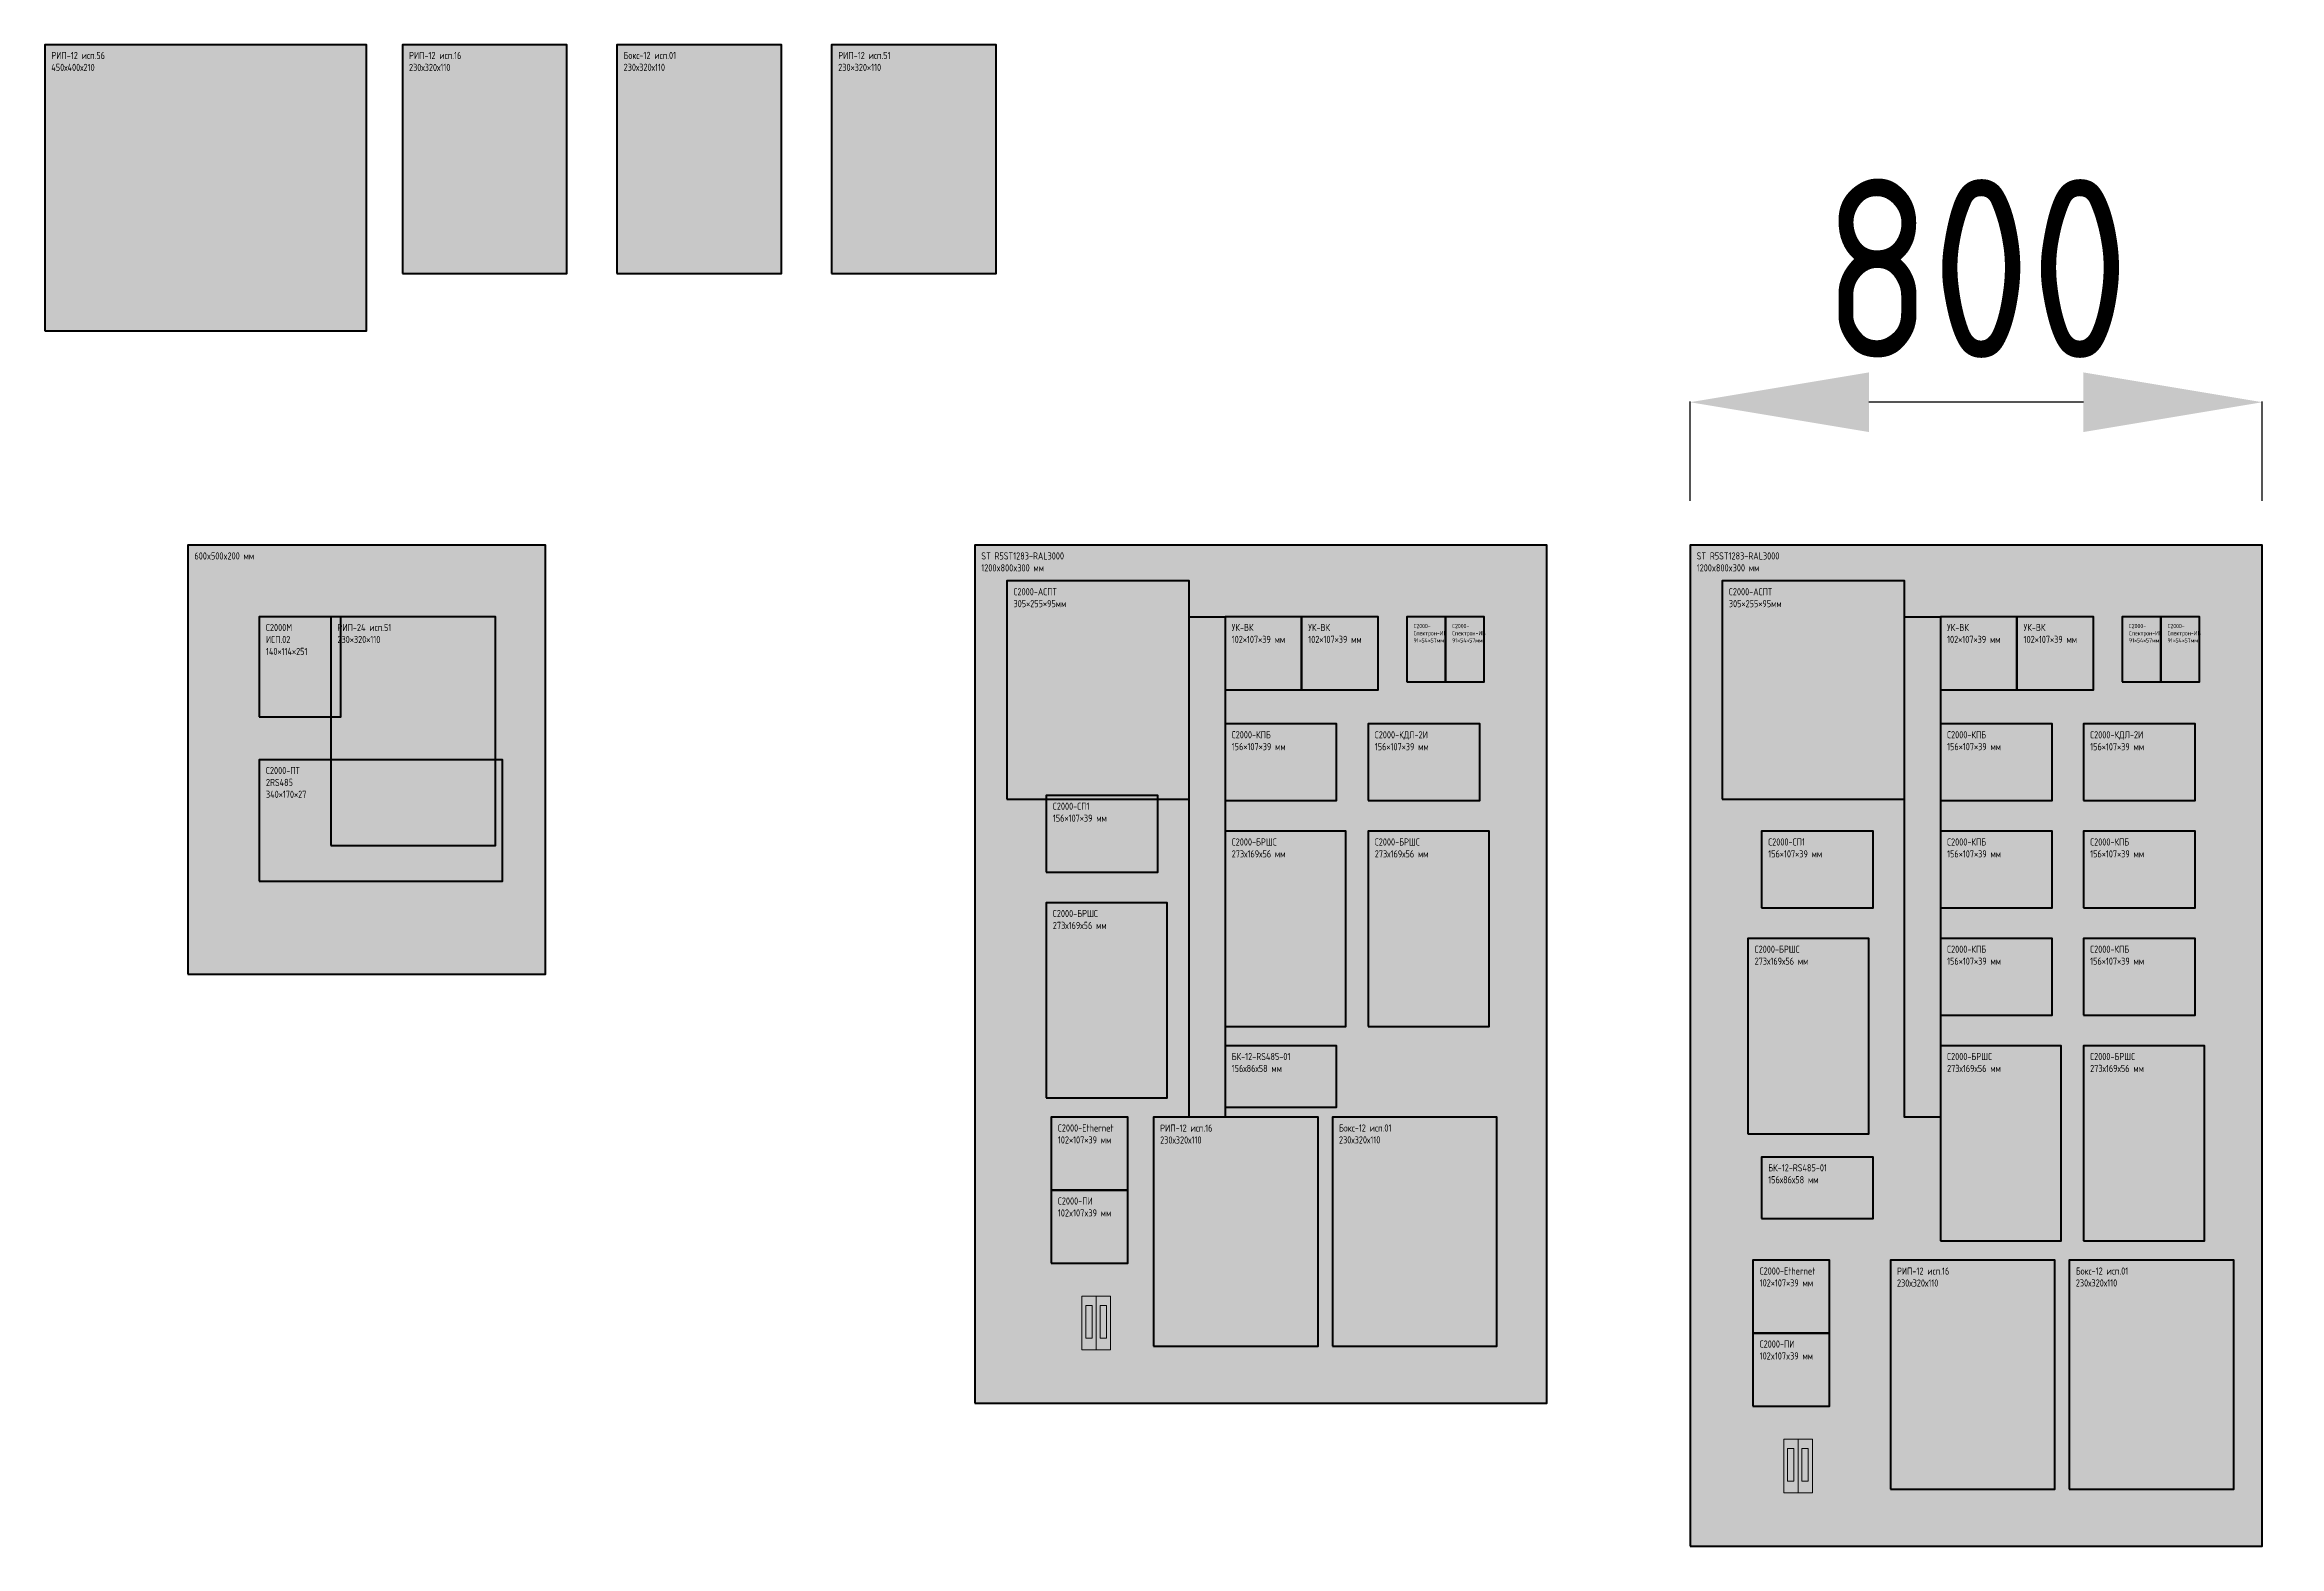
# Model space of a CAD drawing. Header units: millimetres. Extents: x -97100 to 319800, y -166950 to 107250.
# Drawn here: x -64750 to -61626, y 9700 to 11800 of the extents above; entities that cross this region are included whole.
import ezdxf
from ezdxf.enums import TextEntityAlignment as Align

# ---------------------------------------------------------------- set-up
doc = ezdxf.new("R2010")
doc.units = ezdxf.units.MM
doc.layers.add('Охранка', color=7, linetype='Continuous')
doc.layers.add('Штриховка', color=7, linetype='Continuous', lineweight=25)
doc.styles.get("Standard").update_dxf_attribs({"font": 'GOST2304A.ttf'})
doc.dimstyles.new('ISO-25', dxfattribs={"dimtxt": 250, "dimasz": 250, "dimexe": 1.25, "dimexo": 62, "dimgap": 62, "dimtad": 1, "dimtxsty": 'Standard', "dimcen": 2.5, "dimadec": 0, "dimazin": 0, "dimtfac": 1, "dimtmove": 0, "dimatfit": 3, "dimfxl": 1, "dimarcsym": 0})

# ---------------------------------------------------------------- blocks, each defined once
blk = doc.blocks.new('*U129')
at = {"layer": 'Штриховка'}
h = blk.add_hatch(color=0, dxfattribs=at)
h.dxf.hatch_style = 1
h.paths.add_polyline_path([(0, -305), (255, -305), (255, 0), (0, 0)])
at = {"color": 7, "linetype": 'Continuous', "lineweight": 40}
blk.add_lwpolyline([(0, -305), (255, -305), (255, 0), (0, 0)], close=True, dxfattribs=at)
blk.add_attdef('НАЗВАНИЕ_001', (9.3, -20), '', height=10, dxfattribs=at)
at = {"color": 7, "linetype": 'Continuous', "lineweight": 40, "flags": 1}
blk.add_attdef('I12', text='', height=10, dxfattribs=at).set_placement((10, -60), align=Align.TOP_LEFT)
at = {"color": 7, "linetype": 'Continuous', "lineweight": 40, "flags": 9}
for tag, p in [('I24', (10, -80)), ('I220', (10.3, -90))]:
    blk.add_attdef(tag, p, '', height=10, dxfattribs=at)
blk = doc.blocks.new('*U131')
at = {"layer": 'Штриховка'}
h = blk.add_hatch(color=0, dxfattribs=at)
h.dxf.hatch_style = 1
h.paths.add_polyline_path([(0, -91), (54, -91), (54, 0), (0, 0)])
at = {"color": 7, "linetype": 'Continuous', "lineweight": 40}
blk.add_lwpolyline([(0, -91), (54, -91), (54, 0), (0, 0)], close=True, dxfattribs=at)
blk.add_attdef('НАЗВАНИЕ_001', (9.3, -20), '', height=10, dxfattribs=at)
at = {"color": 7, "linetype": 'Continuous', "lineweight": 40, "flags": 1}
blk.add_attdef('I12', text='', height=10, dxfattribs=at).set_placement((10, -60), align=Align.TOP_LEFT)
at = {"color": 7, "linetype": 'Continuous', "lineweight": 40, "flags": 9}
for tag, p in [('I24', (10, -80)), ('I220', (10.3, -90))]:
    blk.add_attdef(tag, p, '', height=10, dxfattribs=at)
blk = doc.blocks.new('*U132')
at = {"layer": 'Штриховка'}
h = blk.add_hatch(color=0, dxfattribs=at)
h.dxf.hatch_style = 1
h.paths.add_polyline_path([(0, -1200), (800, -1200), (800, 0), (0, 0)])
at = {"color": 7, "linetype": 'Continuous', "lineweight": 40}
blk.add_lwpolyline([(0, -1200), (800, -1200), (800, 0), (0, 0)], close=True, dxfattribs=at)
blk.add_attdef('НАЗВАНИЕ_001', (9.3, -20), '', height=10, dxfattribs=at)
at = {"color": 7, "linetype": 'Continuous', "lineweight": 40, "flags": 1}
blk.add_attdef('I12', text='', height=10, dxfattribs=at).set_placement((10, -60), align=Align.TOP_LEFT)
at = {"color": 7, "linetype": 'Continuous', "lineweight": 40, "flags": 9}
for tag, p in [('I24', (10, -80)), ('I220', (10.3, -90))]:
    blk.add_attdef(tag, p, '', height=10, dxfattribs=at)
blk = doc.blocks.new('*U130')
at = {"layer": 'Штриховка'}
h = blk.add_hatch(color=0, dxfattribs=at)
h.dxf.hatch_style = 1
h.paths.add_polyline_path([(0, -273), (169, -273), (169, 0), (0, 0)])
at = {"color": 7, "linetype": 'Continuous', "lineweight": 40}
blk.add_lwpolyline([(0, -273), (169, -273), (169, 0), (0, 0)], close=True, dxfattribs=at)
blk.add_attdef('НАЗВАНИЕ_001', (9.3, -20), '', height=10, dxfattribs=at)
at = {"color": 7, "linetype": 'Continuous', "lineweight": 40, "flags": 1}
blk.add_attdef('I12', text='', height=10, dxfattribs=at).set_placement((10, -60), align=Align.TOP_LEFT)
at = {"color": 7, "linetype": 'Continuous', "lineweight": 40, "flags": 9}
for tag, p in [('I24', (10, -80)), ('I220', (10.3, -90))]:
    blk.add_attdef(tag, p, '', height=10, dxfattribs=at)
blk = doc.blocks.new('*U136')
at = {"layer": 'Штриховка'}
h = blk.add_hatch(color=0, dxfattribs=at)
h.dxf.hatch_style = 1
h.paths.add_polyline_path([(0, -86), (156, -86), (156, 0), (0, 0)])
at = {"color": 7, "linetype": 'Continuous', "lineweight": 40}
blk.add_lwpolyline([(0, -86), (156, -86), (156, 0), (0, 0)], close=True, dxfattribs=at)
blk.add_attdef('НАЗВАНИЕ_001', (9.3, -20), '', height=10, dxfattribs=at)
at = {"color": 7, "linetype": 'Continuous', "lineweight": 40, "flags": 1}
blk.add_attdef('I12', text='', height=10, dxfattribs=at).set_placement((10, -60), align=Align.TOP_LEFT)
at = {"color": 7, "linetype": 'Continuous', "lineweight": 40, "flags": 9}
for tag, p in [('I24', (10, -80)), ('I220', (10.3, -90))]:
    blk.add_attdef(tag, p, '', height=10, dxfattribs=at)
blk = doc.blocks.new('*U134')
at = {"layer": 'Штриховка'}
h = blk.add_hatch(color=0, dxfattribs=at)
h.dxf.hatch_style = 1
h.paths.add_polyline_path([(0, -102), (107, -102), (107, 0), (0, 0)])
at = {"color": 7, "linetype": 'Continuous', "lineweight": 40}
blk.add_lwpolyline([(0, -102), (107, -102), (107, 0), (0, 0)], close=True, dxfattribs=at)
blk.add_attdef('НАЗВАНИЕ_001', (9.3, -20), '', height=10, dxfattribs=at)
at = {"color": 7, "linetype": 'Continuous', "lineweight": 40, "flags": 1}
blk.add_attdef('I12', text='', height=10, dxfattribs=at).set_placement((10, -60), align=Align.TOP_LEFT)
at = {"color": 7, "linetype": 'Continuous', "lineweight": 40, "flags": 9}
for tag, p in [('I24', (10, -80)), ('I220', (10.3, -90))]:
    blk.add_attdef(tag, p, '', height=10, dxfattribs=at)
blk = doc.blocks.new('*U133')
at = {"layer": 'Штриховка'}
h = blk.add_hatch(color=0, dxfattribs=at)
h.dxf.hatch_style = 1
h.paths.add_polyline_path([(0, -140), (114, -140), (114, 0), (0, 0)])
at = {"color": 7, "linetype": 'Continuous', "lineweight": 40}
blk.add_lwpolyline([(0, -140), (114, -140), (114, 0), (0, 0)], close=True, dxfattribs=at)
blk.add_attdef('НАЗВАНИЕ_001', (9.3, -20), '', height=10, dxfattribs=at)
at = {"color": 7, "linetype": 'Continuous', "lineweight": 40, "flags": 1}
blk.add_attdef('I12', text='', height=10, dxfattribs=at).set_placement((10, -60), align=Align.TOP_LEFT)
at = {"color": 7, "linetype": 'Continuous', "lineweight": 40, "flags": 9}
for tag, p in [('I24', (10, -80)), ('I220', (10.3, -90))]:
    blk.add_attdef(tag, p, '', height=10, dxfattribs=at)
blk = doc.blocks.new('*U137')
at = {"layer": 'Штриховка'}
h = blk.add_hatch(color=0, dxfattribs=at)
h.dxf.hatch_style = 1
h.paths.add_polyline_path([(0, -107), (156, -107), (156, 0), (0, 0)])
at = {"color": 7, "linetype": 'Continuous', "lineweight": 40}
blk.add_lwpolyline([(0, -107), (156, -107), (156, 0), (0, 0)], close=True, dxfattribs=at)
blk.add_attdef('НАЗВАНИЕ_001', (9.3, -20), '', height=10, dxfattribs=at)
at = {"color": 7, "linetype": 'Continuous', "lineweight": 40, "flags": 1}
blk.add_attdef('I12', text='', height=10, dxfattribs=at).set_placement((10, -60), align=Align.TOP_LEFT)
at = {"color": 7, "linetype": 'Continuous', "lineweight": 40, "flags": 9}
for tag, p in [('I24', (10, -80)), ('I220', (10.3, -90))]:
    blk.add_attdef(tag, p, '', height=10, dxfattribs=at)
blk = doc.blocks.new('*U135')
at = {"layer": 'Штриховка'}
h = blk.add_hatch(color=0, dxfattribs=at)
h.dxf.hatch_style = 1
h.paths.add_polyline_path([(0, -320), (230, -320), (230, 0), (0, 0)])
at = {"color": 7, "linetype": 'Continuous', "lineweight": 40}
blk.add_lwpolyline([(0, -320), (230, -320), (230, 0), (0, 0)], close=True, dxfattribs=at)
blk.add_attdef('НАЗВАНИЕ_001', (9.3, -20), '', height=10, dxfattribs=at)
at = {"color": 7, "linetype": 'Continuous', "lineweight": 40, "flags": 1}
blk.add_attdef('I12', text='', height=10, dxfattribs=at).set_placement((10, -60), align=Align.TOP_LEFT)
at = {"color": 7, "linetype": 'Continuous', "lineweight": 40, "flags": 9}
for tag, p in [('I24', (10, -80)), ('I220', (10.3, -90))]:
    blk.add_attdef(tag, p, '', height=10, dxfattribs=at)
blk = doc.blocks.new('*U138')
at = {"layer": 'Штриховка'}
h = blk.add_hatch(color=0, dxfattribs=at)
h.dxf.hatch_style = 1
h.paths.add_polyline_path([(0, -170), (340, -170), (340, 0), (0, 0)])
at = {"color": 7, "linetype": 'Continuous', "lineweight": 40}
blk.add_lwpolyline([(0, -170), (340, -170), (340, 0), (0, 0)], close=True, dxfattribs=at)
blk.add_attdef('НАЗВАНИЕ_001', (9.3, -20), '', height=10, dxfattribs=at)
at = {"color": 7, "linetype": 'Continuous', "lineweight": 40, "flags": 1}
blk.add_attdef('I12', text='', height=10, dxfattribs=at).set_placement((10, -60), align=Align.TOP_LEFT)
at = {"color": 7, "linetype": 'Continuous', "lineweight": 40, "flags": 9}
for tag, p in [('I24', (10, -80)), ('I220', (10.3, -90))]:
    blk.add_attdef(tag, p, '', height=10, dxfattribs=at)
blk = doc.blocks.new('*U139')
at = {"layer": 'Штриховка'}
h = blk.add_hatch(color=0, dxfattribs=at)
h.dxf.hatch_style = 1
h.paths.add_polyline_path([(0, -600), (500, -600), (500, 0), (0, 0)])
at = {"color": 7, "linetype": 'Continuous', "lineweight": 40}
blk.add_lwpolyline([(0, -600), (500, -600), (500, 0), (0, 0)], close=True, dxfattribs=at)
blk.add_attdef('НАЗВАНИЕ_001', (9.3, -20), '', height=10, dxfattribs=at)
at = {"color": 7, "linetype": 'Continuous', "lineweight": 40, "flags": 1}
blk.add_attdef('I12', text='', height=10, dxfattribs=at).set_placement((10, -60), align=Align.TOP_LEFT)
at = {"color": 7, "linetype": 'Continuous', "lineweight": 40, "flags": 9}
for tag, p in [('I24', (10, -80)), ('I220', (10.3, -90))]:
    blk.add_attdef(tag, p, '', height=10, dxfattribs=at)
blk = doc.blocks.new('*U140')
at = {"layer": 'Штриховка'}
h = blk.add_hatch(color=0, dxfattribs=at)
h.dxf.hatch_style = 1
h.paths.add_polyline_path([(0, -400), (450, -400), (450, 0), (0, 0)])
at = {"color": 7, "linetype": 'Continuous', "lineweight": 40}
blk.add_lwpolyline([(0, -400), (450, -400), (450, 0), (0, 0)], close=True, dxfattribs=at)
blk.add_attdef('НАЗВАНИЕ_001', (9.3, -20), '', height=10, dxfattribs=at)
at = {"color": 7, "linetype": 'Continuous', "lineweight": 40, "flags": 1}
blk.add_attdef('I12', text='', height=10, dxfattribs=at).set_placement((10, -60), align=Align.TOP_LEFT)
at = {"color": 7, "linetype": 'Continuous', "lineweight": 40, "flags": 9}
for tag, p in [('I24', (10, -80)), ('I220', (10.3, -90))]:
    blk.add_attdef(tag, p, '', height=10, dxfattribs=at)
blk = doc.blocks.new('*U196')
at = {"layer": 'Штриховка'}
h = blk.add_hatch(color=0, dxfattribs=at)
h.dxf.hatch_style = 1
h.paths.add_polyline_path([(0, -1400), (800, -1400), (800, 0), (0, 0)])
at = {"color": 7, "linetype": 'Continuous', "lineweight": 40}
blk.add_lwpolyline([(0, -1400), (800, -1400), (800, 0), (0, 0)], close=True, dxfattribs=at)
blk.add_attdef('НАЗВАНИЕ_001', (9.3, -20), '', height=10, dxfattribs=at)
at = {"color": 7, "linetype": 'Continuous', "lineweight": 40, "flags": 1}
blk.add_attdef('I12', text='', height=10, dxfattribs=at).set_placement((10, -60), align=Align.TOP_LEFT)
at = {"color": 7, "linetype": 'Continuous', "lineweight": 40, "flags": 9}
for tag, p in [('I24', (10, -80)), ('I220', (10.3, -90))]:
    blk.add_attdef(tag, p, '', height=10, dxfattribs=at)
blk = doc.blocks.new('*D197')
at = {"color": 0, "linetype": 'Continuous', "lineweight": -2, "transparency": 16777216}
for p, q in [((-61588, 11100), (-61298.8, 11100)), ((-61300, 10850), (-61300, 9950)), ((-61588, 9700), (-61298.8, 9700))]:
    blk.add_line(p, q, dxfattribs=at)
at = {"color": 0, "linetype": 'Continuous', "lineweight": 20, "transparency": 16777216}
for points in [[(-61341.7, 10850), (-61258.3, 10850), (-61300, 11100)], [(-61341.7, 9950), (-61258.3, 9950), (-61300, 9700)]]:
    blk.add_solid(points, dxfattribs=at)
at = {"layer": 'Defpoints', "color": 0, "linetype": 'Continuous', "lineweight": 20, "transparency": 16777216}
for p in [(-61650, 11100), (-61650, 9700), (-61300, 9700)]:
    blk.add_point(p, dxfattribs=at)
at = {"color": 0, "linetype": 'Continuous', "lineweight": 20, "transparency": 16777216, "insert": (-61487, 10400), "char_height": 250, "attachment_point": 5, "rotation": 90}
blk.add_mtext('1400', dxfattribs=at)
blk = doc.blocks.new('*D198')
at = {"color": 0, "linetype": 'Continuous', "lineweight": -2, "transparency": 16777216}
for p, q in [((-62450, 11162), (-62450, 11301.2)), ((-61900, 11300), (-62200, 11300)), ((-61650, 11162), (-61650, 11301.2))]:
    blk.add_line(p, q, dxfattribs=at)
at = {"color": 0, "linetype": 'Continuous', "lineweight": 20, "transparency": 16777216}
for points in [[(-62200, 11341.7), (-62200, 11258.3), (-62450, 11300)], [(-61900, 11341.7), (-61900, 11258.3), (-61650, 11300)]]:
    blk.add_solid(points, dxfattribs=at)
at = {"layer": 'Defpoints', "color": 0, "linetype": 'Continuous', "lineweight": 20, "transparency": 16777216}
for p in [(-62450, 11300), (-62450, 11100), (-61650, 11100)]:
    blk.add_point(p, dxfattribs=at)
at = {"color": 0, "linetype": 'Continuous', "lineweight": 20, "transparency": 16777216, "insert": (-62050, 11487), "char_height": 250, "attachment_point": 5}
blk.add_mtext('800', dxfattribs=at)

msp = doc.modelspace()

# ---------------------------------------------------------------- linework, layer by layer
at = {"color": 7, "linetype": 'Continuous', "lineweight": 40}
for points in [[(-63150, 11000), (-63100, 11000), (-63100, 10300), (-63150, 10300)], [(-62150, 11000), (-62100, 11000), (-62100, 10300), (-62150, 10300)]]:
    msp.add_lwpolyline(points, close=True, dxfattribs=at)
at = {"layer": 'Охранка', "color": 7, "linetype": 'Continuous', "lineweight": 15}
for points in [[(-63300, 9975), (-63280, 9975), (-63280, 10050), (-63300, 10050)], [(-63294.56416, 10037.01426), (-63285.725, 10037.01426), (-63285.725, 9990.91421), (-63294.56416, 9990.91421)], [(-63280, 9975), (-63260, 9975), (-63260, 10050), (-63280, 10050)], [(-63274.56416, 10037.01426), (-63265.725, 10037.01426), (-63265.725, 9990.91421), (-63274.56416, 9990.91421)], [(-62319, 9775), (-62299, 9775), (-62299, 9850), (-62319, 9850)], [(-62299, 9775), (-62279, 9775), (-62279, 9850), (-62299, 9850)], [(-62313.56416, 9837.01426), (-62304.725, 9837.01426), (-62304.725, 9790.91421), (-62313.56416, 9790.91421)], [(-62293.56416, 9837.01426), (-62284.725, 9837.01426), (-62284.725, 9790.91421), (-62293.56416, 9790.91421)]]:
    msp.add_lwpolyline(points, close=True, dxfattribs=at)

# ---------------------------------------------------------------- block references
at = {"color": 254, "linetype": 'Continuous', "lineweight": 40, "true_color": 0xfeeecd}
ref = msp.add_blockref('*U140', (-64750, 11800), dxfattribs=at)
ref.add_attrib('НАЗВАНИЕ_001', 'РИП-12 исп.56', (-64740.71429, 11779.9), dxfattribs={"color": 7, "linetype": 'Continuous', "lineweight": 40, "height": 10})
ref.add_attrib('НАЗВАНИЕ_002', '450х400х210', (-64740.71429, 11763.23333), dxfattribs={"color": 7, "linetype": 'Continuous', "lineweight": 40, "height": 10})
ref = msp.add_blockref('*U135', (-64250, 11800), dxfattribs=at)
ref.add_attrib('НАЗВАНИЕ_001', 'РИП-12 исп.16', (-64240.71429, 11779.9), dxfattribs={"color": 7, "linetype": 'Continuous', "lineweight": 40, "height": 10})
ref.add_attrib('НАЗВАНИЕ_002', '230х320х110', (-64240.72143, 11763.23333), dxfattribs={"color": 7, "linetype": 'Continuous', "lineweight": 40, "height": 10})
ref = msp.add_blockref('*U135', (-63950, 11800), dxfattribs=at)
ref.add_attrib('НАЗВАНИЕ_001', 'Бокс-12 исп.01', (-63940.70714, 11780), dxfattribs={"color": 7, "linetype": 'Continuous', "lineweight": 40, "height": 10})
ref.add_attrib('НАЗВАНИЕ_002', '230х320х110', (-63940.72143, 11763.33333), dxfattribs={"color": 7, "linetype": 'Continuous', "lineweight": 40, "height": 10})
ref = msp.add_blockref('*U135', (-63650, 11800), dxfattribs=at)
ref.add_attrib('НАЗВАНИЕ_001', 'РИП-12 исп.51', (-63640.71429, 11779.9), dxfattribs={"color": 7, "linetype": 'Continuous', "lineweight": 40, "height": 10})
ref.add_attrib('НАЗВАНИЕ_002', '230×320×110', (-63640.72143, 11763.23333), dxfattribs={"color": 7, "linetype": 'Continuous', "lineweight": 40, "height": 10})
at = {"color": 7, "linetype": 'Continuous', "lineweight": 40, "true_color": 0xffffff}
msp.add_blockref('*U139', (-64550, 11100), dxfattribs=at).add_auto_attribs({'НАЗВАНИЕ_001': '600x500x200 мм'})
ref = msp.add_blockref('*U132', (-63450, 11100), dxfattribs=at)
ref.add_attrib('НАЗВАНИЕ_001', 'ST R5ST1283-RAL3000', (-63440.71429, 11080), dxfattribs={"color": 7, "linetype": 'Continuous', "lineweight": 40, "height": 10})
ref.add_attrib('НАЗВАНИЕ_002', '1200x800x300 мм', (-63440.72143, 11063.33333), dxfattribs={"color": 7, "linetype": 'Continuous', "lineweight": 40, "height": 10})
ref = msp.add_blockref('*U196', (-62450, 11100), dxfattribs=at)
ref.add_attrib('НАЗВАНИЕ_001', 'ST R5ST1283-RAL3000', (-62440.71429, 11080), dxfattribs={"color": 7, "linetype": 'Continuous', "lineweight": 40, "height": 10})
ref.add_attrib('НАЗВАНИЕ_002', '1200x800x300 мм', (-62440.72143, 11063.33333), dxfattribs={"color": 7, "linetype": 'Continuous', "lineweight": 40, "height": 10})
ref = msp.add_blockref('*U129', (-63405, 11050), dxfattribs=at)
ref.add_attrib('НАЗВАНИЕ_001', 'С2000-АСПТ', (-63395.71429, 11030), dxfattribs={"color": 7, "linetype": 'Continuous', "lineweight": 40, "height": 10})
ref.add_attrib('НАЗВАНИЕ_002', '305×255×95мм', (-63395.71429, 11013.33333), dxfattribs={"color": 7, "linetype": 'Continuous', "lineweight": 40, "height": 10})
ref = msp.add_blockref('*U129', (-62405, 11050), dxfattribs=at)
ref.add_attrib('НАЗВАНИЕ_001', 'С2000-АСПТ', (-62395.71429, 11030), dxfattribs={"color": 7, "linetype": 'Continuous', "lineweight": 40, "height": 10})
ref.add_attrib('НАЗВАНИЕ_002', '305×255×95мм', (-62395.71429, 11013.33333), dxfattribs={"color": 7, "linetype": 'Continuous', "lineweight": 40, "height": 10})
ref = msp.add_blockref('*U133', (-64450, 11000), dxfattribs=at)
ref.add_attrib('НАЗВАНИЕ_001', 'С2000М', (-64440.71429, 10979.94286), dxfattribs={"color": 7, "linetype": 'Continuous', "lineweight": 40, "height": 10})
ref.add_attrib('НАЗВАНИЕ_002', 'ИСП.02', (-64440.71429, 10963.17619), dxfattribs={"color": 7, "linetype": 'Continuous', "lineweight": 40, "height": 10})
ref.add_attrib('НАЗВАНИЕ_003', '140×114×251', (-64440.72143, 10946.50952), dxfattribs={"color": 7, "linetype": 'Continuous', "lineweight": 40, "height": 10})
at = {"color": 254, "linetype": 'Continuous', "lineweight": 40, "true_color": 0xfeeecd}
ref = msp.add_blockref('*U135', (-64350, 11000), dxfattribs=at)
ref.add_attrib('НАЗВАНИЕ_001', 'РИП-24 исп.51', (-64340.71429, 10979.9), dxfattribs={"color": 7, "linetype": 'Continuous', "lineweight": 40, "height": 10})
ref.add_attrib('НАЗВАНИЕ_002', '230×320×110', (-64340.72143, 10963.23333), dxfattribs={"color": 7, "linetype": 'Continuous', "lineweight": 40, "height": 10})
at = {"color": 7, "linetype": 'Continuous', "lineweight": 40, "true_color": 0xffffff}
ref = msp.add_blockref('*U134', (-63100, 11000), dxfattribs=at)
ref.add_attrib('НАЗВАНИЕ_001', 'УК-ВК', (-63090.71429, 10980), dxfattribs={"color": 7, "linetype": 'Continuous', "lineweight": 40, "height": 10})
ref.add_attrib('НАЗВАНИЕ_002', '102×107×39 мм', (-63090.72143, 10963.33333), dxfattribs={"color": 7, "linetype": 'Continuous', "lineweight": 40, "height": 10})
ref = msp.add_blockref('*U134', (-62993, 11000), dxfattribs=at)
ref.add_attrib('НАЗВАНИЕ_001', 'УК-ВК', (-62983.71429, 10980), dxfattribs={"color": 7, "linetype": 'Continuous', "lineweight": 40, "height": 10})
ref.add_attrib('НАЗВАНИЕ_002', '102×107×39 мм', (-62983.72143, 10963.33333), dxfattribs={"color": 7, "linetype": 'Continuous', "lineweight": 40, "height": 10})
ref = msp.add_blockref('*U131', (-62846, 11000), dxfattribs=at)
ref.add_attrib('НАЗВАНИЕ_001', 'С2000-', (-62836.42857, 10984), dxfattribs={"color": 7, "linetype": 'Continuous', "lineweight": 40, "height": 6})
ref.add_attrib('НАЗВАНИЕ_002', 'Спектрон-ИБ', (-62836.42857, 10973.94), dxfattribs={"color": 7, "linetype": 'Continuous', "lineweight": 40, "height": 6})
ref.add_attrib('НАЗВАНИЕ_003', '91×54×57мм', (-62836.42857, 10963.94), dxfattribs={"color": 7, "linetype": 'Continuous', "lineweight": 40, "height": 6})
ref = msp.add_blockref('*U131', (-62792, 11000), dxfattribs=at)
ref.add_attrib('НАЗВАНИЕ_001', 'С2000-', (-62782.42857, 10984), dxfattribs={"color": 7, "linetype": 'Continuous', "lineweight": 40, "height": 6})
ref.add_attrib('НАЗВАНИЕ_002', 'Спектрон-ИБ', (-62782.42857, 10973.94), dxfattribs={"color": 7, "linetype": 'Continuous', "lineweight": 40, "height": 6})
ref.add_attrib('НАЗВАНИЕ_003', '91×54×57мм', (-62782.42857, 10963.94), dxfattribs={"color": 7, "linetype": 'Continuous', "lineweight": 40, "height": 6})
ref = msp.add_blockref('*U134', (-62100, 11000), dxfattribs=at)
ref.add_attrib('НАЗВАНИЕ_001', 'УК-ВК', (-62090.71429, 10980), dxfattribs={"color": 7, "linetype": 'Continuous', "lineweight": 40, "height": 10})
ref.add_attrib('НАЗВАНИЕ_002', '102×107×39 мм', (-62090.72143, 10963.33333), dxfattribs={"color": 7, "linetype": 'Continuous', "lineweight": 40, "height": 10})
ref = msp.add_blockref('*U134', (-61993, 11000), dxfattribs=at)
ref.add_attrib('НАЗВАНИЕ_001', 'УК-ВК', (-61983.71429, 10980), dxfattribs={"color": 7, "linetype": 'Continuous', "lineweight": 40, "height": 10})
ref.add_attrib('НАЗВАНИЕ_002', '102×107×39 мм', (-61983.72143, 10963.33333), dxfattribs={"color": 7, "linetype": 'Continuous', "lineweight": 40, "height": 10})
ref = msp.add_blockref('*U131', (-61846, 11000), dxfattribs=at)
ref.add_attrib('НАЗВАНИЕ_001', 'С2000-', (-61836.42857, 10984), dxfattribs={"color": 7, "linetype": 'Continuous', "lineweight": 40, "height": 6})
ref.add_attrib('НАЗВАНИЕ_002', 'Спектрон-ИБ', (-61836.42857, 10973.94), dxfattribs={"color": 7, "linetype": 'Continuous', "lineweight": 40, "height": 6})
ref.add_attrib('НАЗВАНИЕ_003', '91×54×57мм', (-61836.42857, 10963.94), dxfattribs={"color": 7, "linetype": 'Continuous', "lineweight": 40, "height": 6})
ref = msp.add_blockref('*U131', (-61792, 11000), dxfattribs=at)
ref.add_attrib('НАЗВАНИЕ_001', 'С2000-', (-61782.42857, 10984), dxfattribs={"color": 7, "linetype": 'Continuous', "lineweight": 40, "height": 6})
ref.add_attrib('НАЗВАНИЕ_002', 'Спектрон-ИБ', (-61782.42857, 10973.94), dxfattribs={"color": 7, "linetype": 'Continuous', "lineweight": 40, "height": 6})
ref.add_attrib('НАЗВАНИЕ_003', '91×54×57мм', (-61782.42857, 10963.94), dxfattribs={"color": 7, "linetype": 'Continuous', "lineweight": 40, "height": 6})
ref = msp.add_blockref('*U137', (-63100, 10850), dxfattribs=at)
ref.add_attrib('НАЗВАНИЕ_001', 'С2000-КПБ', (-63090.71429, 10830), dxfattribs={"color": 7, "linetype": 'Continuous', "lineweight": 40, "height": 10})
ref.add_attrib('НАЗВАНИЕ_002', '156×107×39 мм', (-63090.72143, 10813.33333), dxfattribs={"color": 7, "linetype": 'Continuous', "lineweight": 40, "height": 10})
ref = msp.add_blockref('*U137', (-62900, 10850), dxfattribs=at)
ref.add_attrib('НАЗВАНИЕ_001', 'С2000-КДЛ-2И', (-62890.71429, 10829.9), dxfattribs={"color": 7, "linetype": 'Continuous', "lineweight": 40, "height": 10})
ref.add_attrib('НАЗВАНИЕ_002', '156×107×39 мм', (-62890.72143, 10813.23333), dxfattribs={"color": 7, "linetype": 'Continuous', "lineweight": 40, "height": 10})
ref = msp.add_blockref('*U137', (-62100, 10850), dxfattribs=at)
ref.add_attrib('НАЗВАНИЕ_001', 'С2000-КПБ', (-62090.71429, 10830), dxfattribs={"color": 7, "linetype": 'Continuous', "lineweight": 40, "height": 10})
ref.add_attrib('НАЗВАНИЕ_002', '156×107×39 мм', (-62090.72143, 10813.33333), dxfattribs={"color": 7, "linetype": 'Continuous', "lineweight": 40, "height": 10})
ref = msp.add_blockref('*U137', (-61900, 10850), dxfattribs=at)
ref.add_attrib('НАЗВАНИЕ_001', 'С2000-КДЛ-2И', (-61890.71429, 10829.9), dxfattribs={"color": 7, "linetype": 'Continuous', "lineweight": 40, "height": 10})
ref.add_attrib('НАЗВАНИЕ_002', '156×107×39 мм', (-61890.72143, 10813.23333), dxfattribs={"color": 7, "linetype": 'Continuous', "lineweight": 40, "height": 10})
ref = msp.add_blockref('*U138', (-64450, 10800), dxfattribs=at)
ref.add_attrib('НАЗВАНИЕ_001', 'С2000-ПТ', (-64440.71429, 10780), dxfattribs={"color": 7, "linetype": 'Continuous', "lineweight": 40, "height": 10})
ref.add_attrib('НАЗВАНИЕ_002', '2RS485', (-64440.72143, 10763.33333), dxfattribs={"color": 7, "linetype": 'Continuous', "lineweight": 40, "height": 10})
ref.add_attrib('НАЗВАНИЕ_003', '340×170×27', (-64440.71429, 10746.66667), dxfattribs={"color": 7, "linetype": 'Continuous', "lineweight": 40, "height": 10})
ref = msp.add_blockref('*U137', (-63350, 10750), dxfattribs=at)
ref.add_attrib('НАЗВАНИЕ_001', 'С2000-СП1', (-63340.71429, 10730), dxfattribs={"color": 7, "linetype": 'Continuous', "lineweight": 40, "height": 10})
ref.add_attrib('НАЗВАНИЕ_002', '156×107×39 мм', (-63340.72143, 10713.33333), dxfattribs={"color": 7, "linetype": 'Continuous', "lineweight": 40, "height": 10})
ref = msp.add_blockref('*U130', (-63100, 10700), dxfattribs=at)
ref.add_attrib('НАЗВАНИЕ_001', 'С2000-БРШС', (-63090.71429, 10680), dxfattribs={"color": 7, "linetype": 'Continuous', "lineweight": 40, "height": 10})
ref.add_attrib('НАЗВАНИЕ_002', '273х169х56 мм', (-63090.72143, 10663.33333), dxfattribs={"color": 7, "linetype": 'Continuous', "lineweight": 40, "height": 10})
ref = msp.add_blockref('*U130', (-62900, 10700), dxfattribs=at)
ref.add_attrib('НАЗВАНИЕ_001', 'С2000-БРШС', (-62890.71429, 10680), dxfattribs={"color": 7, "linetype": 'Continuous', "lineweight": 40, "height": 10})
ref.add_attrib('НАЗВАНИЕ_002', '273х169х56 мм', (-62890.72143, 10663.33333), dxfattribs={"color": 7, "linetype": 'Continuous', "lineweight": 40, "height": 10})
ref = msp.add_blockref('*U137', (-62350, 10700), dxfattribs=at)
ref.add_attrib('НАЗВАНИЕ_001', 'С2000-СП1', (-62340.71429, 10680), dxfattribs={"color": 7, "linetype": 'Continuous', "lineweight": 40, "height": 10})
ref.add_attrib('НАЗВАНИЕ_002', '156×107×39 мм', (-62340.72143, 10663.33333), dxfattribs={"color": 7, "linetype": 'Continuous', "lineweight": 40, "height": 10})
ref = msp.add_blockref('*U137', (-62100, 10700), dxfattribs=at)
ref.add_attrib('НАЗВАНИЕ_001', 'С2000-КПБ', (-62090.71429, 10680), dxfattribs={"color": 7, "linetype": 'Continuous', "lineweight": 40, "height": 10})
ref.add_attrib('НАЗВАНИЕ_002', '156×107×39 мм', (-62090.72143, 10663.33333), dxfattribs={"color": 7, "linetype": 'Continuous', "lineweight": 40, "height": 10})
ref = msp.add_blockref('*U137', (-61900, 10700), dxfattribs=at)
ref.add_attrib('НАЗВАНИЕ_001', 'С2000-КПБ', (-61890.71429, 10680), dxfattribs={"color": 7, "linetype": 'Continuous', "lineweight": 40, "height": 10})
ref.add_attrib('НАЗВАНИЕ_002', '156×107×39 мм', (-61890.72143, 10663.33333), dxfattribs={"color": 7, "linetype": 'Continuous', "lineweight": 40, "height": 10})
ref = msp.add_blockref('*U130', (-63350, 10600), dxfattribs=at)
ref.add_attrib('НАЗВАНИЕ_001', 'С2000-БРШС', (-63340.71429, 10580), dxfattribs={"color": 7, "linetype": 'Continuous', "lineweight": 40, "height": 10})
ref.add_attrib('НАЗВАНИЕ_002', '273х169х56 мм', (-63340.72143, 10563.33333), dxfattribs={"color": 7, "linetype": 'Continuous', "lineweight": 40, "height": 10})
ref = msp.add_blockref('*U130', (-62369, 10550), dxfattribs=at)
ref.add_attrib('НАЗВАНИЕ_001', 'С2000-БРШС', (-62359.71429, 10530), dxfattribs={"color": 7, "linetype": 'Continuous', "lineweight": 40, "height": 10})
ref.add_attrib('НАЗВАНИЕ_002', '273х169х56 мм', (-62359.72143, 10513.33333), dxfattribs={"color": 7, "linetype": 'Continuous', "lineweight": 40, "height": 10})
ref = msp.add_blockref('*U137', (-62100, 10550), dxfattribs=at)
ref.add_attrib('НАЗВАНИЕ_001', 'С2000-КПБ', (-62090.71429, 10530), dxfattribs={"color": 7, "linetype": 'Continuous', "lineweight": 40, "height": 10})
ref.add_attrib('НАЗВАНИЕ_002', '156×107×39 мм', (-62090.72143, 10513.33333), dxfattribs={"color": 7, "linetype": 'Continuous', "lineweight": 40, "height": 10})
ref = msp.add_blockref('*U137', (-61900, 10550), dxfattribs=at)
ref.add_attrib('НАЗВАНИЕ_001', 'С2000-КПБ', (-61890.71429, 10530), dxfattribs={"color": 7, "linetype": 'Continuous', "lineweight": 40, "height": 10})
ref.add_attrib('НАЗВАНИЕ_002', '156×107×39 мм', (-61890.72143, 10513.33333), dxfattribs={"color": 7, "linetype": 'Continuous', "lineweight": 40, "height": 10})
ref = msp.add_blockref('*U136', (-63100, 10400), dxfattribs=at)
ref.add_attrib('НАЗВАНИЕ_001', 'БК-12-RS485-01', (-63090.70714, 10380), dxfattribs={"color": 7, "linetype": 'Continuous', "lineweight": 40, "height": 10})
ref.add_attrib('НАЗВАНИЕ_002', '156х86х58 мм', (-63090.72143, 10363.33333), dxfattribs={"color": 7, "linetype": 'Continuous', "lineweight": 40, "height": 10})
ref = msp.add_blockref('*U130', (-62100, 10400), dxfattribs=at)
ref.add_attrib('НАЗВАНИЕ_001', 'С2000-БРШС', (-62090.71429, 10380), dxfattribs={"color": 7, "linetype": 'Continuous', "lineweight": 40, "height": 10})
ref.add_attrib('НАЗВАНИЕ_002', '273х169х56 мм', (-62090.72143, 10363.33333), dxfattribs={"color": 7, "linetype": 'Continuous', "lineweight": 40, "height": 10})
ref = msp.add_blockref('*U130', (-61900, 10400), dxfattribs=at)
ref.add_attrib('НАЗВАНИЕ_001', 'С2000-БРШС', (-61890.71429, 10380), dxfattribs={"color": 7, "linetype": 'Continuous', "lineweight": 40, "height": 10})
ref.add_attrib('НАЗВАНИЕ_002', '273х169х56 мм', (-61890.72143, 10363.33333), dxfattribs={"color": 7, "linetype": 'Continuous', "lineweight": 40, "height": 10})
ref = msp.add_blockref('*U134', (-63343, 10300), dxfattribs=at)
ref.add_attrib('НАЗВАНИЕ_001', 'С2000-Ethernet', (-63333.71429, 10280), dxfattribs={"color": 7, "linetype": 'Continuous', "lineweight": 40, "height": 10})
ref.add_attrib('НАЗВАНИЕ_002', '102×107×39 мм', (-63333.72143, 10263.33333), dxfattribs={"color": 7, "linetype": 'Continuous', "lineweight": 40, "height": 10})
at = {"color": 254, "linetype": 'Continuous', "lineweight": 40, "true_color": 0xfeeecd}
ref = msp.add_blockref('*U135', (-63200, 10300), dxfattribs=at)
ref.add_attrib('НАЗВАНИЕ_001', 'РИП-12 исп.16', (-63190.71429, 10279.9), dxfattribs={"color": 7, "linetype": 'Continuous', "lineweight": 40, "height": 10})
ref.add_attrib('НАЗВАНИЕ_002', '230х320х110', (-63190.72143, 10263.23333), dxfattribs={"color": 7, "linetype": 'Continuous', "lineweight": 40, "height": 10})
ref = msp.add_blockref('*U135', (-62950, 10300), dxfattribs=at)
ref.add_attrib('НАЗВАНИЕ_001', 'Бокс-12 исп.01', (-62940.70714, 10280), dxfattribs={"color": 7, "linetype": 'Continuous', "lineweight": 40, "height": 10})
ref.add_attrib('НАЗВАНИЕ_002', '230х320х110', (-62940.72143, 10263.33333), dxfattribs={"color": 7, "linetype": 'Continuous', "lineweight": 40, "height": 10})
at = {"color": 7, "linetype": 'Continuous', "lineweight": 40, "true_color": 0xffffff}
ref = msp.add_blockref('*U136', (-62350, 10244.33757), dxfattribs=at)
ref.add_attrib('НАЗВАНИЕ_001', 'БК-12-RS485-01', (-62340.70714, 10224.33757), dxfattribs={"color": 7, "linetype": 'Continuous', "lineweight": 40, "height": 10})
ref.add_attrib('НАЗВАНИЕ_002', '156х86х58 мм', (-62340.72143, 10207.6709), dxfattribs={"color": 7, "linetype": 'Continuous', "lineweight": 40, "height": 10})
ref = msp.add_blockref('*U134', (-63343, 10198), dxfattribs=at)
ref.add_attrib('НАЗВАНИЕ_001', 'С2000-ПИ', (-63333.71429, 10177.9), dxfattribs={"color": 7, "linetype": 'Continuous', "lineweight": 40, "height": 10})
ref.add_attrib('НАЗВАНИЕ_002', '102x107x39 мм', (-63333.72143, 10161.23333), dxfattribs={"color": 7, "linetype": 'Continuous', "lineweight": 40, "height": 10})
ref = msp.add_blockref('*U134', (-62362, 10100), dxfattribs=at)
ref.add_attrib('НАЗВАНИЕ_001', 'С2000-Ethernet', (-62352.71429, 10080), dxfattribs={"color": 7, "linetype": 'Continuous', "lineweight": 40, "height": 10})
ref.add_attrib('НАЗВАНИЕ_002', '102×107×39 мм', (-62352.72143, 10063.33333), dxfattribs={"color": 7, "linetype": 'Continuous', "lineweight": 40, "height": 10})
at = {"color": 254, "linetype": 'Continuous', "lineweight": 40, "true_color": 0xfeeecd}
ref = msp.add_blockref('*U135', (-62170, 10100), dxfattribs=at)
ref.add_attrib('НАЗВАНИЕ_001', 'РИП-12 исп.16', (-62160.71429, 10079.9), dxfattribs={"color": 7, "linetype": 'Continuous', "lineweight": 40, "height": 10})
ref.add_attrib('НАЗВАНИЕ_002', '230х320х110', (-62160.72143, 10063.23333), dxfattribs={"color": 7, "linetype": 'Continuous', "lineweight": 40, "height": 10})
ref = msp.add_blockref('*U135', (-61920, 10100), dxfattribs=at)
ref.add_attrib('НАЗВАНИЕ_001', 'Бокс-12 исп.01', (-61910.70714, 10080), dxfattribs={"color": 7, "linetype": 'Continuous', "lineweight": 40, "height": 10})
ref.add_attrib('НАЗВАНИЕ_002', '230х320х110', (-61910.72143, 10063.33333), dxfattribs={"color": 7, "linetype": 'Continuous', "lineweight": 40, "height": 10})
at = {"color": 7, "linetype": 'Continuous', "lineweight": 40, "true_color": 0xffffff}
ref = msp.add_blockref('*U134', (-62362, 9998), dxfattribs=at)
ref.add_attrib('НАЗВАНИЕ_001', 'С2000-ПИ', (-62352.71429, 9977.9), dxfattribs={"color": 7, "linetype": 'Continuous', "lineweight": 40, "height": 10})
ref.add_attrib('НАЗВАНИЕ_002', '102x107x39 мм', (-62352.72143, 9961.23333), dxfattribs={"color": 7, "linetype": 'Continuous', "lineweight": 40, "height": 10})

# ---------------------------------------------------------------- dimensions: what is measured, and where the dimension line sits
at = {"color": 7, "linetype": 'Continuous', "lineweight": 20}
dim = msp.add_linear_dim(base=(-62450, 11300), p1=(-61650, 11100), p2=(-62450, 11100), dimstyle='ISO-25', dxfattribs=at)
dim.commit()
dim.dimension.update_dxf_attribs({"geometry": '*D198', "text_midpoint": (-62050, 11487)})
dim = msp.add_linear_dim(base=(-61300, 9700), p1=(-61650, 11100), p2=(-61650, 9700), angle=90, dimstyle='ISO-25', dxfattribs=at)
dim.commit()
dim.dimension.update_dxf_attribs({"geometry": '*D197', "text_midpoint": (-61487, 10400)})

doc.saveas('drawing.dxf')
